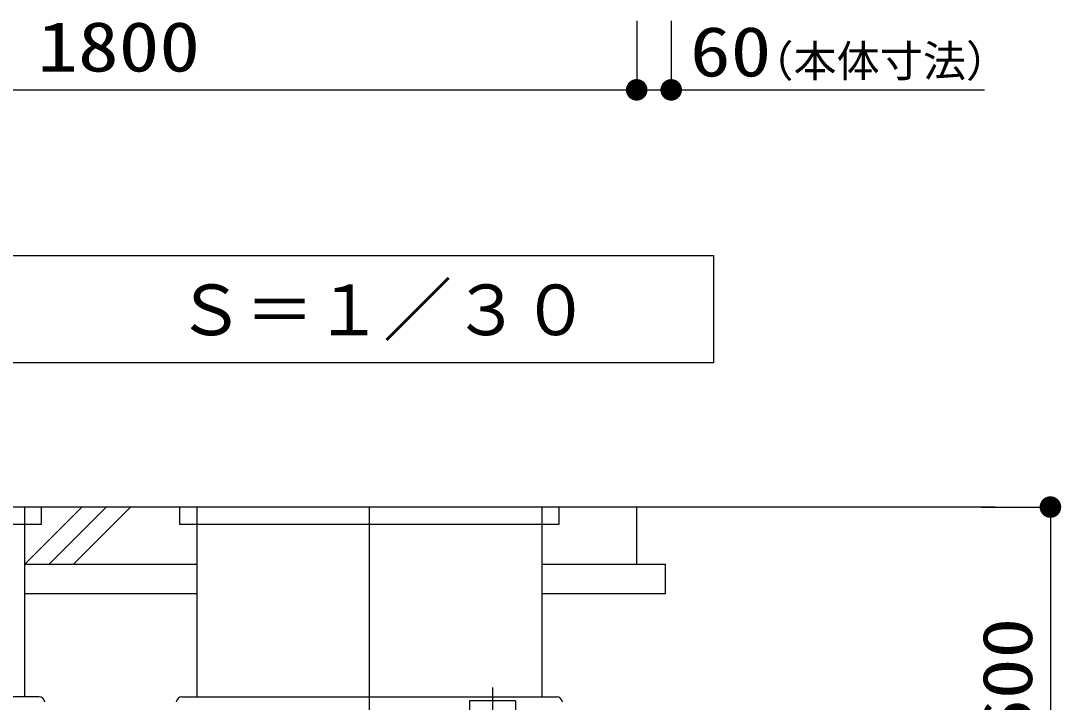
# Model space of a CAD drawing. Units: millimetres, scale not verified. Extents: x -8093 to 8093, y -5792 to 5792.
# Drawn here: x -5349 to -3540, y -1396 to -211 of the extents above; entities that cross this region are included whole.
import ezdxf
from ezdxf.enums import TextEntityAlignment as Align

# ---------------------------------------------------------------- set-up
doc = ezdxf.new("R2010")
doc.units = ezdxf.units.MM
doc.header["$LTSCALE"] = 30
doc.linetypes.add('LONG_CHAIN', pattern=[21, 18, -1, 1, -1])
for name, color, linetype, lineweight in [('0-1_00クル-フ-0躯体', 3, 'Continuous', 25), ('0-2_00クル-フ-1機器', 2, 'Continuous', 25), ('0-3_00クル-フ-6寸法', 132, 'Continuous', 25)]:
    doc.layers.add(name, color=color, linetype=linetype, lineweight=lineweight)
doc.styles.add('ＭＳ ゴシック', font='')
doc.styles.get('ＭＳ ゴシック').set_extended_font_data('MS Gothic')

msp = doc.modelspace()

# ---------------------------------------------------------------- linework, layer by layer
at = {"layer": '0-1_00クル-フ-0躯体', "linetype": 'LONG_CHAIN'}
for p, q in [((-4742.91, -1056.51), (-4742.91, -1464.51)), ((-4528.51, -1370.12), (-4528.51, -1658.23))]:
    msp.add_line(p, q, dxfattribs=at)
at = {"layer": '0-1_00クル-フ-0躯体'}
for p, q in [((-5317.07, -1386.51), (-5968.75, -1386.51)), ((-5068.75, -1386.51), (-4417.07, -1386.51)), ((-4568.51, -1393.51), (-4568.51, -1473.51)), ((-4488.51, -1393.51), (-4568.51, -1393.51)), ((-4488.51, -1393.51), (-4488.51, -1473.51))]:
    msp.add_line(p, q, dxfattribs=at)
msp.add_lwpolyline([(-6173.77, -619.52), (-4144.44, -619.52), (-4144.44, -805.83), (-6173.77, -805.83)], close=True, dxfattribs=at)
for centre, start, end in [((-5317.07, -1396.51), 5, 90), ((-5068.75, -1396.51), 90, 175), ((-4417.07, -1396.51), 5, 90)]:
    msp.add_arc(centre, 10, start, end, dxfattribs=at)
at = {"layer": '0-2_00クル-フ-1機器'}
for p, q in [((-3654.27, -1056.51), (-7394.04, -1056.51)), ((-5342.81, -1056.51), (-5342.81, -1386.51)), ((-5342.81, -1156.51), (-5242.81, -1056.51)), ((-5300.39, -1156.51), (-5200.39, -1056.51)), ((-5257.96, -1156.51), (-5157.96, -1056.51)), ((-5042.81, -1056.51), (-5042.81, -1386.51)), ((-4442.81, -1056.51), (-4442.81, -1386.51)), ((-4277.91, -1156.51), (-4277.91, -1056.51)), ((-5042.81, -1156.51), (-5342.81, -1156.51)), ((-4227.91, -1156.51), (-4442.81, -1156.51)), ((-4227.91, -1206.51), (-4227.91, -1156.51)), ((-5342.81, -1206.51), (-5042.81, -1206.51)), ((-4442.81, -1206.51), (-4227.91, -1206.51))]:
    msp.add_line(p, q, dxfattribs=at)
for points in [[(-5972.81, -1056.51), (-5972.81, -1086.51), (-5312.81, -1086.51), (-5312.81, -1056.51)], [(-5072.81, -1056.51), (-5072.81, -1086.51), (-4412.81, -1086.51), (-4412.81, -1056.51)]]:
    msp.add_lwpolyline(points, dxfattribs=at)
at = {"layer": '0-3_00クル-フ-6寸法', "color": 4}
for p, q in [((-4277.91, -211.35), (-4277.91, -331.35)), ((-4277.91, -211.35), (-4277.91, -331.35)), ((-4217.91, -211.35), (-4217.91, -331.35)), ((-6077.91, -331.35), (-4277.91, -331.35)), ((-4277.91, -331.35), (-4217.91, -331.35)), ((-4217.91, -331.35), (-3673.16, -331.35)), ((-3678.43, -1056.51), (-3558.43, -1056.51)), ((-3558.43, -1056.51), (-3558.43, -1656.51))]:
    msp.add_line(p, q, dxfattribs=at)
at = {"layer": '0-3_00クル-フ-6寸法'}
for points in [[(-4277.91, -331.35), (-4296.07, -326.69), (-4295.35, -324.45)], [(-4277.91, -331.35), (-4296.07, -326.69), (-4295.35, -324.45)], [(-4277.91, -331.35), (-4295.35, -324.45), (-4294.34, -322.32)], [(-4277.91, -331.35), (-4295.35, -324.45), (-4294.34, -322.32)], [(-4277.91, -331.35), (-4294.34, -322.32), (-4293.08, -320.33)], [(-4277.91, -331.35), (-4294.34, -322.32), (-4293.08, -320.33)], [(-4277.91, -331.35), (-4293.08, -320.33), (-4291.58, -318.51)], [(-4277.91, -331.35), (-4293.08, -320.33), (-4291.58, -318.51)], [(-4277.91, -331.35), (-4291.58, -318.51), (-4289.86, -316.9)], [(-4277.91, -331.35), (-4291.58, -318.51), (-4289.86, -316.9)], [(-4277.91, -331.35), (-4289.86, -316.9), (-4287.96, -315.52)], [(-4277.91, -331.35), (-4289.86, -316.9), (-4287.96, -315.52)], [(-4277.91, -331.35), (-4287.96, -315.52), (-4285.9, -314.38)], [(-4277.91, -331.35), (-4287.96, -315.52), (-4285.9, -314.38)], [(-4277.91, -331.35), (-4285.9, -314.38), (-4283.71, -313.52)], [(-4277.91, -331.35), (-4285.9, -314.38), (-4283.71, -313.52)], [(-4277.91, -331.35), (-4283.71, -313.52), (-4281.43, -312.93)], [(-4277.91, -331.35), (-4283.71, -313.52), (-4281.43, -312.93)], [(-4277.91, -331.35), (-4281.43, -312.93), (-4279.09, -312.64)], [(-4277.91, -331.35), (-4281.43, -312.93), (-4279.09, -312.64)], [(-4277.91, -331.35), (-4279.09, -312.64), (-4276.74, -312.64)], [(-4277.91, -331.35), (-4279.09, -312.64), (-4276.74, -312.64)], [(-4277.91, -331.35), (-4276.74, -312.64), (-4274.4, -312.93)], [(-4277.91, -331.35), (-4276.74, -312.64), (-4274.4, -312.93)], [(-4277.91, -331.35), (-4274.4, -312.93), (-4272.12, -313.52)], [(-4277.91, -331.35), (-4274.4, -312.93), (-4272.12, -313.52)], [(-4277.91, -331.35), (-4272.12, -313.52), (-4269.93, -314.38)], [(-4277.91, -331.35), (-4272.12, -313.52), (-4269.93, -314.38)], [(-4277.91, -331.35), (-4269.93, -314.38), (-4267.87, -315.52)], [(-4277.91, -331.35), (-4269.93, -314.38), (-4267.87, -315.52)], [(-4277.91, -331.35), (-4267.87, -315.52), (-4265.96, -316.9)], [(-4277.91, -331.35), (-4267.87, -315.52), (-4265.96, -316.9)], [(-4277.91, -331.35), (-4265.96, -316.9), (-4264.24, -318.51)], [(-4277.91, -331.35), (-4265.96, -316.9), (-4264.24, -318.51)], [(-4277.91, -331.35), (-4264.24, -318.51), (-4262.74, -320.33)], [(-4277.91, -331.35), (-4264.24, -318.51), (-4262.74, -320.33)], [(-4277.91, -331.35), (-4262.74, -320.33), (-4261.48, -322.32)], [(-4277.91, -331.35), (-4262.74, -320.33), (-4261.48, -322.32)], [(-4277.91, -331.35), (-4261.48, -322.32), (-4260.48, -324.45)], [(-4277.91, -331.35), (-4261.48, -322.32), (-4260.48, -324.45)], [(-4277.91, -331.35), (-4260.48, -324.45), (-4259.75, -326.69)], [(-4277.91, -331.35), (-4260.48, -324.45), (-4259.75, -326.69)], [(-4217.91, -331.35), (-4236.07, -326.69), (-4235.35, -324.45)], [(-4217.91, -331.35), (-4235.35, -324.45), (-4234.34, -322.32)], [(-4217.91, -331.35), (-4234.34, -322.32), (-4233.08, -320.33)], [(-4217.91, -331.35), (-4233.08, -320.33), (-4231.58, -318.51)], [(-4217.91, -331.35), (-4231.58, -318.51), (-4229.86, -316.9)], [(-4217.91, -331.35), (-4229.86, -316.9), (-4227.96, -315.52)], [(-4217.91, -331.35), (-4227.96, -315.52), (-4225.9, -314.38)], [(-4217.91, -331.35), (-4225.9, -314.38), (-4223.71, -313.52)], [(-4217.91, -331.35), (-4223.71, -313.52), (-4221.43, -312.93)], [(-4217.91, -331.35), (-4221.43, -312.93), (-4219.09, -312.64)], [(-4217.91, -331.35), (-4219.09, -312.64), (-4216.74, -312.64)], [(-4217.91, -331.35), (-4216.74, -312.64), (-4214.4, -312.93)], [(-4217.91, -331.35), (-4214.4, -312.93), (-4212.12, -313.52)], [(-4217.91, -331.35), (-4212.12, -313.52), (-4209.93, -314.38)], [(-4217.91, -331.35), (-4209.93, -314.38), (-4207.87, -315.52)], [(-4217.91, -331.35), (-4207.87, -315.52), (-4205.96, -316.9)], [(-4217.91, -331.35), (-4205.96, -316.9), (-4204.24, -318.51)], [(-4217.91, -331.35), (-4204.24, -318.51), (-4202.74, -320.33)], [(-4217.91, -331.35), (-4202.74, -320.33), (-4201.48, -322.32)], [(-4217.91, -331.35), (-4201.48, -322.32), (-4200.48, -324.45)], [(-4217.91, -331.35), (-4200.48, -324.45), (-4199.75, -326.69)], [(-4277.91, -331.35), (-4296.66, -331.35), (-4296.52, -329)], [(-4277.91, -331.35), (-4296.66, -331.35), (-4296.52, -329)], [(-4277.91, -331.35), (-4296.52, -333.7), (-4296.66, -331.35)], [(-4277.91, -331.35), (-4296.52, -333.7), (-4296.66, -331.35)], [(-4277.91, -331.35), (-4296.52, -329), (-4296.07, -326.69)], [(-4277.91, -331.35), (-4296.52, -329), (-4296.07, -326.69)], [(-4277.91, -331.35), (-4296.07, -336.01), (-4296.52, -333.7)], [(-4277.91, -331.35), (-4296.07, -336.01), (-4296.52, -333.7)], [(-4277.91, -331.35), (-4295.35, -338.25), (-4296.07, -336.01)], [(-4277.91, -331.35), (-4295.35, -338.25), (-4296.07, -336.01)], [(-4277.91, -331.35), (-4294.34, -340.38), (-4295.35, -338.25)], [(-4277.91, -331.35), (-4294.34, -340.38), (-4295.35, -338.25)], [(-4277.91, -331.35), (-4293.08, -342.37), (-4294.34, -340.38)], [(-4277.91, -331.35), (-4293.08, -342.37), (-4294.34, -340.38)], [(-4277.91, -331.35), (-4291.58, -344.19), (-4293.08, -342.37)], [(-4277.91, -331.35), (-4291.58, -344.19), (-4293.08, -342.37)], [(-4277.91, -331.35), (-4289.86, -345.8), (-4291.58, -344.19)], [(-4277.91, -331.35), (-4289.86, -345.8), (-4291.58, -344.19)], [(-4277.91, -331.35), (-4287.96, -347.18), (-4289.86, -345.8)], [(-4277.91, -331.35), (-4287.96, -347.18), (-4289.86, -345.8)], [(-4277.91, -331.35), (-4285.9, -348.32), (-4287.96, -347.18)], [(-4277.91, -331.35), (-4285.9, -348.32), (-4287.96, -347.18)], [(-4277.91, -331.35), (-4283.71, -349.18), (-4285.9, -348.32)], [(-4277.91, -331.35), (-4283.71, -349.18), (-4285.9, -348.32)], [(-4277.91, -331.35), (-4281.43, -349.77), (-4283.71, -349.18)], [(-4277.91, -331.35), (-4281.43, -349.77), (-4283.71, -349.18)], [(-4277.91, -331.35), (-4279.09, -350.06), (-4281.43, -349.77)], [(-4277.91, -331.35), (-4279.09, -350.06), (-4281.43, -349.77)], [(-4277.91, -331.35), (-4276.74, -350.06), (-4279.09, -350.06)], [(-4277.91, -331.35), (-4276.74, -350.06), (-4279.09, -350.06)], [(-4277.91, -331.35), (-4259.75, -326.69), (-4259.31, -329)], [(-4277.91, -331.35), (-4259.75, -326.69), (-4259.31, -329)], [(-4277.91, -331.35), (-4259.31, -329), (-4259.16, -331.35)], [(-4277.91, -331.35), (-4259.31, -329), (-4259.16, -331.35)], [(-4277.91, -331.35), (-4274.4, -349.77), (-4276.74, -350.06)], [(-4277.91, -331.35), (-4272.12, -349.18), (-4274.4, -349.77)], [(-4277.91, -331.35), (-4269.93, -348.32), (-4272.12, -349.18)], [(-4277.91, -331.35), (-4267.87, -347.18), (-4269.93, -348.32)], [(-4277.91, -331.35), (-4265.96, -345.8), (-4267.87, -347.18)], [(-4277.91, -331.35), (-4264.24, -344.19), (-4265.96, -345.8)], [(-4277.91, -331.35), (-4262.74, -342.37), (-4264.24, -344.19)], [(-4277.91, -331.35), (-4261.48, -340.38), (-4262.74, -342.37)], [(-4277.91, -331.35), (-4260.48, -338.25), (-4261.48, -340.38)], [(-4277.91, -331.35), (-4259.75, -336.01), (-4260.48, -338.25)], [(-4277.91, -331.35), (-4259.31, -333.7), (-4259.75, -336.01)], [(-4277.91, -331.35), (-4259.16, -331.35), (-4259.31, -333.7)], [(-4277.91, -331.35), (-4274.4, -349.77), (-4276.74, -350.06)], [(-4277.91, -331.35), (-4272.12, -349.18), (-4274.4, -349.77)], [(-4277.91, -331.35), (-4269.93, -348.32), (-4272.12, -349.18)], [(-4277.91, -331.35), (-4267.87, -347.18), (-4269.93, -348.32)], [(-4277.91, -331.35), (-4265.96, -345.8), (-4267.87, -347.18)], [(-4277.91, -331.35), (-4264.24, -344.19), (-4265.96, -345.8)], [(-4277.91, -331.35), (-4262.74, -342.37), (-4264.24, -344.19)], [(-4277.91, -331.35), (-4261.48, -340.38), (-4262.74, -342.37)], [(-4277.91, -331.35), (-4260.48, -338.25), (-4261.48, -340.38)], [(-4277.91, -331.35), (-4259.75, -336.01), (-4260.48, -338.25)], [(-4277.91, -331.35), (-4259.31, -333.7), (-4259.75, -336.01)], [(-4277.91, -331.35), (-4259.16, -331.35), (-4259.31, -333.7)], [(-4217.91, -331.35), (-4236.66, -331.35), (-4236.52, -329)], [(-4217.91, -331.35), (-4236.52, -333.7), (-4236.66, -331.35)], [(-4217.91, -331.35), (-4236.52, -329), (-4236.07, -326.69)], [(-4217.91, -331.35), (-4236.07, -336.01), (-4236.52, -333.7)], [(-4217.91, -331.35), (-4235.35, -338.25), (-4236.07, -336.01)], [(-4217.91, -331.35), (-4234.34, -340.38), (-4235.35, -338.25)], [(-4217.91, -331.35), (-4233.08, -342.37), (-4234.34, -340.38)], [(-4217.91, -331.35), (-4231.58, -344.19), (-4233.08, -342.37)], [(-4217.91, -331.35), (-4229.86, -345.8), (-4231.58, -344.19)], [(-4217.91, -331.35), (-4227.96, -347.18), (-4229.86, -345.8)], [(-4217.91, -331.35), (-4225.9, -348.32), (-4227.96, -347.18)], [(-4217.91, -331.35), (-4223.71, -349.18), (-4225.9, -348.32)], [(-4217.91, -331.35), (-4221.43, -349.77), (-4223.71, -349.18)], [(-4217.91, -331.35), (-4219.09, -350.06), (-4221.43, -349.77)], [(-4217.91, -331.35), (-4216.74, -350.06), (-4219.09, -350.06)], [(-4217.91, -331.35), (-4199.75, -326.69), (-4199.31, -329)], [(-4217.91, -331.35), (-4199.31, -329), (-4199.16, -331.35)], [(-4217.91, -331.35), (-4214.4, -349.77), (-4216.74, -350.06)], [(-4217.91, -331.35), (-4212.12, -349.18), (-4214.4, -349.77)], [(-4217.91, -331.35), (-4209.93, -348.32), (-4212.12, -349.18)], [(-4217.91, -331.35), (-4207.87, -347.18), (-4209.93, -348.32)], [(-4217.91, -331.35), (-4205.96, -345.8), (-4207.87, -347.18)], [(-4217.91, -331.35), (-4204.24, -344.19), (-4205.96, -345.8)], [(-4217.91, -331.35), (-4202.74, -342.37), (-4204.24, -344.19)], [(-4217.91, -331.35), (-4201.48, -340.38), (-4202.74, -342.37)], [(-4217.91, -331.35), (-4200.48, -338.25), (-4201.48, -340.38)], [(-4217.91, -331.35), (-4199.75, -336.01), (-4200.48, -338.25)], [(-4217.91, -331.35), (-4199.31, -333.7), (-4199.75, -336.01)], [(-4217.91, -331.35), (-4199.16, -331.35), (-4199.31, -333.7)], [(-3558.43, -1056.51), (-3576.26, -1050.72), (-3575.39, -1048.53)], [(-3558.43, -1056.51), (-3575.39, -1048.53), (-3574.26, -1046.46)], [(-3558.43, -1056.51), (-3574.26, -1046.46), (-3572.87, -1044.56)], [(-3558.43, -1056.51), (-3572.87, -1044.56), (-3571.26, -1042.84)], [(-3558.43, -1056.51), (-3571.26, -1042.84), (-3569.45, -1041.34)], [(-3558.43, -1056.51), (-3569.45, -1041.34), (-3567.46, -1040.08)], [(-3558.43, -1056.51), (-3567.46, -1040.08), (-3565.33, -1039.08)], [(-3558.43, -1056.51), (-3565.33, -1039.08), (-3563.09, -1038.35)], [(-3558.43, -1056.51), (-3563.09, -1038.35), (-3560.78, -1037.91)], [(-3558.43, -1056.51), (-3560.78, -1037.91), (-3558.43, -1037.76)], [(-3558.43, -1056.51), (-3558.43, -1037.76), (-3556.08, -1037.91)], [(-3558.43, -1056.51), (-3556.08, -1037.91), (-3553.76, -1038.35)], [(-3558.43, -1056.51), (-3553.76, -1038.35), (-3551.52, -1039.08)], [(-3558.43, -1056.51), (-3551.52, -1039.08), (-3549.39, -1040.08)], [(-3558.43, -1056.51), (-3549.39, -1040.08), (-3547.41, -1041.34)], [(-3558.43, -1056.51), (-3547.41, -1041.34), (-3545.59, -1042.84)], [(-3558.43, -1056.51), (-3545.59, -1042.84), (-3543.98, -1044.56)], [(-3558.43, -1056.51), (-3543.98, -1044.56), (-3542.59, -1046.46)], [(-3558.43, -1056.51), (-3542.59, -1046.46), (-3541.46, -1048.53)], [(-3558.43, -1056.51), (-3541.46, -1048.53), (-3540.59, -1050.72)], [(-3558.43, -1056.51), (-3577.14, -1055.33), (-3576.84, -1053)], [(-3558.43, -1056.51), (-3577.14, -1057.69), (-3577.14, -1055.33)], [(-3558.43, -1056.51), (-3576.84, -1060.02), (-3577.14, -1057.69)], [(-3558.43, -1056.51), (-3576.84, -1053), (-3576.26, -1050.72)], [(-3558.43, -1056.51), (-3576.26, -1062.3), (-3576.84, -1060.02)], [(-3558.43, -1056.51), (-3575.39, -1064.49), (-3576.26, -1062.3)], [(-3558.43, -1056.51), (-3574.26, -1066.56), (-3575.39, -1064.49)], [(-3558.43, -1056.51), (-3572.87, -1068.46), (-3574.26, -1066.56)], [(-3558.43, -1056.51), (-3571.26, -1070.18), (-3572.87, -1068.46)], [(-3558.43, -1056.51), (-3569.45, -1071.68), (-3571.26, -1070.18)], [(-3558.43, -1056.51), (-3567.46, -1072.94), (-3569.45, -1071.68)], [(-3558.43, -1056.51), (-3565.33, -1073.94), (-3567.46, -1072.94)], [(-3558.43, -1056.51), (-3563.09, -1074.67), (-3565.33, -1073.94)], [(-3558.43, -1056.51), (-3560.78, -1075.11), (-3563.09, -1074.67)], [(-3558.43, -1056.51), (-3558.43, -1075.26), (-3560.78, -1075.11)], [(-3558.43, -1056.51), (-3540.59, -1050.72), (-3540.01, -1053)], [(-3558.43, -1056.51), (-3540.01, -1053), (-3539.71, -1055.33)], [(-3558.43, -1056.51), (-3539.71, -1055.33), (-3539.71, -1057.69)], [(-3558.43, -1056.51), (-3556.08, -1075.11), (-3558.43, -1075.26)], [(-3558.43, -1056.51), (-3553.76, -1074.67), (-3556.08, -1075.11)], [(-3558.43, -1056.51), (-3551.52, -1073.94), (-3553.76, -1074.67)], [(-3558.43, -1056.51), (-3549.39, -1072.94), (-3551.52, -1073.94)], [(-3558.43, -1056.51), (-3547.41, -1071.68), (-3549.39, -1072.94)], [(-3558.43, -1056.51), (-3545.59, -1070.18), (-3547.41, -1071.68)], [(-3558.43, -1056.51), (-3543.98, -1068.46), (-3545.59, -1070.18)], [(-3558.43, -1056.51), (-3542.59, -1066.56), (-3543.98, -1068.46)], [(-3558.43, -1056.51), (-3541.46, -1064.49), (-3542.59, -1066.56)], [(-3558.43, -1056.51), (-3540.59, -1062.3), (-3541.46, -1064.49)], [(-3558.43, -1056.51), (-3540.01, -1060.02), (-3540.59, -1062.3)], [(-3558.43, -1056.51), (-3539.71, -1057.69), (-3540.01, -1060.02)]]:
    msp.add_solid(points, dxfattribs=at)

# ---------------------------------------------------------------- texts
at = {"layer": '0-1_00クル-フ-0躯体', "color": 4, "style": 'ＭＳ ゴシック'}
msp.add_text('Ｓ＝１／３０', height=87.98, dxfattribs=at).set_placement((-5078.97, -784.13), align=Align.BOTTOM_LEFT)
at = {"layer": '0-3_00クル-フ-6寸法', "color": 3, "style": 'ＭＳ ゴシック', "width": 1.2}
for s, p in [('1800', (-5320.2, -325.5)), ('60', (-4185.25, -334.02))]:
    msp.add_text(s, height=86.66, dxfattribs=at).set_placement(p, align=Align.BOTTOM_LEFT)
at = {"layer": '0-3_00クル-フ-6寸法', "color": 4, "style": 'ＭＳ ゴシック'}
msp.add_text('（本体寸法）', height=54.99, dxfattribs=at).set_placement((-4080.22, -325.19), align=Align.BOTTOM_LEFT)
at = {"layer": '0-3_00クル-フ-6寸法', "color": 3, "style": 'ＭＳ ゴシック', "width": 1.2}
msp.add_text('600', height=86.66, rotation=90, dxfattribs=at).set_placement((-3564.27, -1461.08), align=Align.BOTTOM_LEFT)

doc.saveas('drawing.dxf')
